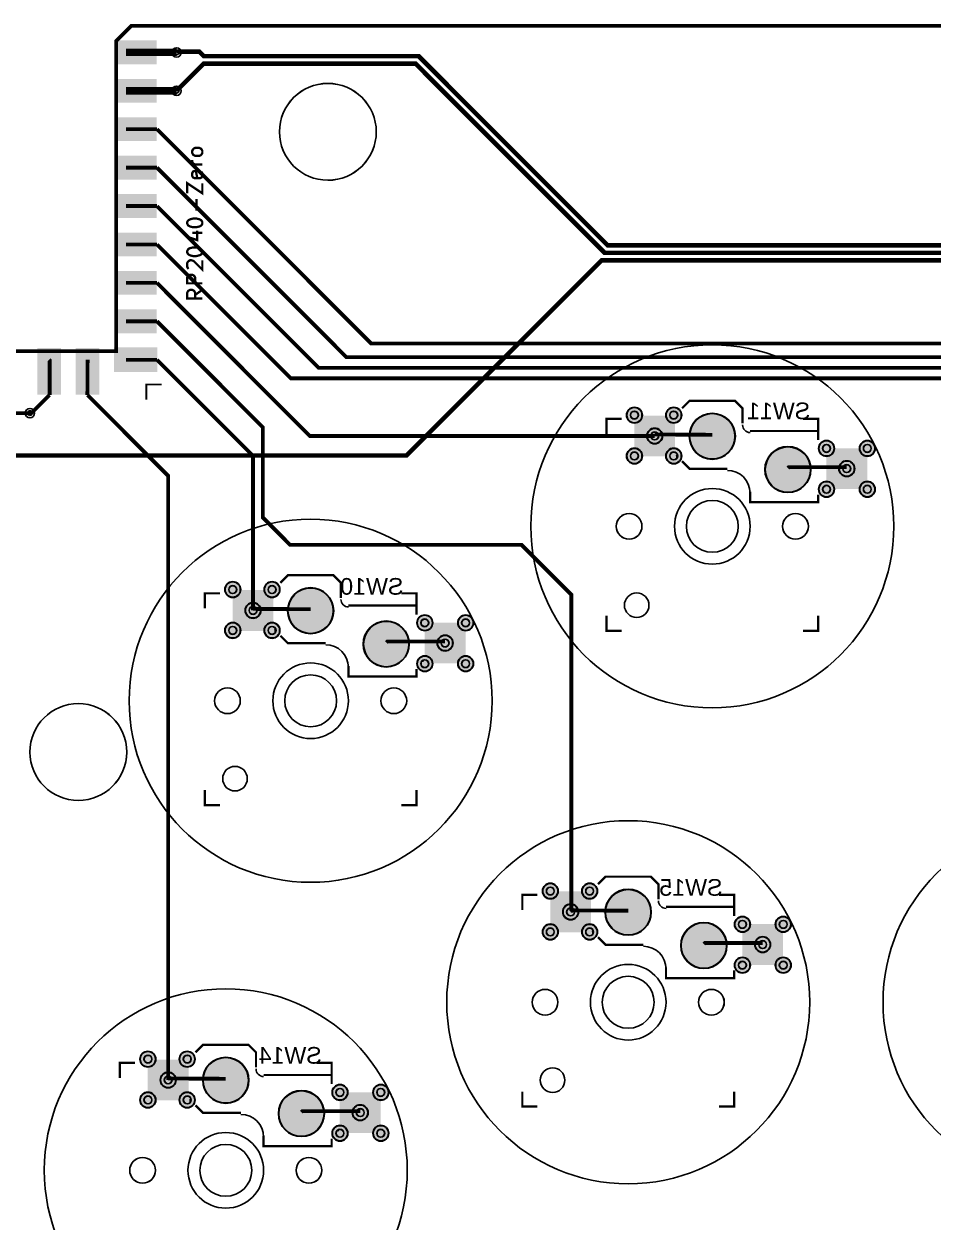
# Model space of a CAD drawing. Header units: millimetres. Extents: x 40 to 250, y -150 to -30.
# Drawn here: x 129.9 to 190, y -109.1 to -29.9 of the extents above; entities that cross this region are included whole.
import ezdxf

# ---------------------------------------------------------------- set-up
doc = ezdxf.new("R2010")
doc.units = ezdxf.units.MM
for name, color, linetype, true_color in [('BoardOutline', 7, 'Continuous', 0xff00ff), ('BottomLayer', 7, 'Continuous', 0x0000ff), ('BottomPasteMaskLayer', 7, 'Continuous', 0x800000), ('BottomSilkLayer', 7, 'Continuous', 0x808000), ('BottomSolderMaskLayer', 7, 'Continuous', 0xaa00ff), ('Hole', 7, 'Continuous', 0x222222), ('Multi-Layer', 7, 'Continuous', 0xc0c0c0), ('TopLayer', 7, 'Continuous', 0xff0000), ('TopPasteMaskLayer', 7, 'Continuous', 0x808080), ('TopSilkLayer', 7, 'Continuous', 0xffff00), ('TopSolderMaskLayer', 7, 'Continuous', 0x800080)]:
    doc.layers.add(name, color=color, linetype=linetype, true_color=true_color)
doc.styles.get("Standard").update_dxf_attribs({"font": 'arial.ttf'})

msp = doc.modelspace()

# ---------------------------------------------------------------- hatches: boundary and pattern name
at = {"layer": 'BottomLayer'}
for points in [[(172.911, -58.408), (170.311, -58.408), (170.311, -55.808), (172.911, -55.808)], [(185.61, -60.567), (183.011, -60.567), (183.011, -57.967), (185.61, -57.967)], [(146.351, -69.938), (143.75, -69.938), (143.75, -67.338), (146.351, -67.338)], [(159.05, -72.097), (156.45, -72.097), (156.45, -69.497), (159.05, -69.497)], [(167.351, -89.868), (164.75, -89.868), (164.75, -87.268), (167.351, -87.268)], [(180.05, -92.027), (177.45, -92.027), (177.45, -89.427), (180.05, -89.427)], [(140.74, -100.978), (138.14, -100.978), (138.14, -98.378), (140.74, -98.378)], [(153.44, -103.137), (150.84, -103.137), (150.84, -100.537), (153.44, -100.537)]]:
    msp.add_hatch(color=256, dxfattribs=at).paths.add_polyline_path(points)
at = {"layer": 'BottomPasteMaskLayer'}
for points in [[(172.911, -58.408), (170.311, -58.408), (170.311, -55.808), (172.911, -55.808)], [(185.61, -60.567), (183.011, -60.567), (183.011, -57.967), (185.61, -57.967)], [(146.351, -69.938), (143.75, -69.938), (143.75, -67.338), (146.351, -67.338)], [(159.05, -72.097), (156.45, -72.097), (156.45, -69.497), (159.05, -69.497)], [(167.351, -89.868), (164.75, -89.868), (164.75, -87.268), (167.351, -87.268)], [(180.05, -92.027), (177.45, -92.027), (177.45, -89.427), (180.05, -89.427)], [(140.74, -100.978), (138.14, -100.978), (138.14, -98.378), (140.74, -98.378)], [(153.44, -103.137), (150.84, -103.137), (150.84, -100.537), (153.44, -100.537)]]:
    msp.add_hatch(color=256, dxfattribs=at).paths.add_polyline_path(points)
at = {"layer": 'BottomSolderMaskLayer'}
for points in [[(169.745, -55.73, 1), (170.796, -55.73, 1)], [(172.345, -55.73, 1), (173.396, -55.73, 1)], [(172.961, -58.459), (170.26, -58.459), (170.26, -55.757), (172.961, -55.757)], [(173.895, -57.13, 1), (176.946, -57.13, 1)], [(171.085, -57.108, 1), (172.136, -57.108, 1)], [(178.895, -59.33, 1), (181.946, -59.33, 1)], [(182.445, -57.93, 1), (183.496, -57.93, 1)], [(185.145, -57.93, 1), (186.196, -57.93, 1)], [(169.745, -58.43, 1), (170.796, -58.43, 1)], [(172.345, -58.43, 1), (173.396, -58.43, 1)], [(185.661, -60.618), (182.96, -60.618), (182.96, -57.916), (185.661, -57.916)], [(183.785, -59.267, 1), (184.836, -59.267, 1)], [(182.445, -60.63, 1), (183.496, -60.63, 1)], [(185.145, -60.63, 1), (186.196, -60.63, 1)], [(143.185, -67.26, 1), (144.236, -67.26, 1)], [(146.401, -69.989), (143.7, -69.989), (143.7, -67.287), (146.401, -67.287)], [(145.785, -67.26, 1), (146.836, -67.26, 1)], [(147.335, -68.66, 1), (150.385, -68.66, 1)], [(144.525, -68.638, 1), (145.576, -68.638, 1)], [(143.185, -69.96, 1), (144.236, -69.96, 1)], [(145.785, -69.96, 1), (146.836, -69.96, 1)], [(152.335, -70.86, 1), (155.385, -70.86, 1)], [(155.885, -69.46, 1), (156.936, -69.46, 1)], [(159.101, -72.148), (156.4, -72.148), (156.4, -69.446), (159.101, -69.446)], [(158.585, -69.46, 1), (159.636, -69.46, 1)], [(157.225, -70.797, 1), (158.276, -70.797, 1)], [(155.885, -72.16, 1), (156.936, -72.16, 1)], [(158.585, -72.16, 1), (159.636, -72.16, 1)], [(164.185, -87.19, 1), (165.236, -87.19, 1)], [(166.785, -87.19, 1), (167.836, -87.19, 1)], [(168.335, -88.59, 1), (171.385, -88.59, 1)], [(167.401, -89.919), (164.7, -89.919), (164.7, -87.217), (167.401, -87.217)], [(165.525, -88.568, 1), (166.576, -88.568, 1)], [(164.185, -89.89, 1), (165.236, -89.89, 1)], [(166.785, -89.89, 1), (167.836, -89.89, 1)], [(173.335, -90.79, 1), (176.385, -90.79, 1)], [(176.885, -89.39, 1), (177.936, -89.39, 1)], [(180.101, -92.078), (177.4, -92.078), (177.4, -89.376), (180.101, -89.376)], [(179.585, -89.39, 1), (180.636, -89.39, 1)], [(178.225, -90.727, 1), (179.276, -90.727, 1)], [(176.885, -92.09, 1), (177.936, -92.09, 1)], [(179.585, -92.09, 1), (180.636, -92.09, 1)], [(137.575, -98.3, 1), (138.626, -98.3, 1)], [(140.175, -98.3, 1), (141.226, -98.3, 1)], [(141.725, -99.7, 1), (144.775, -99.7, 1)], [(140.791, -101.029), (138.09, -101.029), (138.09, -98.327), (140.791, -98.327)], [(138.915, -99.678, 1), (139.966, -99.678, 1)], [(137.575, -101, 1), (138.626, -101, 1)], [(140.175, -101, 1), (141.226, -101, 1)], [(146.725, -101.9, 1), (149.775, -101.9, 1)], [(150.275, -100.5, 1), (151.326, -100.5, 1)], [(153.491, -103.188), (150.79, -103.188), (150.79, -100.486), (153.491, -100.486)], [(152.975, -100.5, 1), (154.026, -100.5, 1)], [(151.615, -101.837, 1), (152.666, -101.837, 1)], [(150.275, -103.2, 1), (151.326, -103.2, 1)], [(152.975, -103.2, 1), (154.026, -103.2, 1)]]:
    msp.add_hatch(color=256, dxfattribs=at).paths.add_polyline_path(points)
at = {"layer": 'TopLayer'}
for points in [[(135.891, -30.988), (138.653, -30.988), (138.653, -32.512), (135.891, -32.512)], [(135.891, -33.528), (138.653, -33.528), (138.653, -35.052), (135.891, -35.052)], [(135.891, -36.068), (138.653, -36.068), (138.653, -37.592), (135.891, -37.592)], [(135.891, -38.608), (138.653, -38.608), (138.653, -40.132), (135.891, -40.132)], [(135.891, -41.148), (138.653, -41.148), (138.653, -42.672), (135.891, -42.672)], [(135.891, -43.688), (138.653, -43.688), (138.653, -45.212), (135.891, -45.212)], [(135.891, -46.228), (138.653, -46.228), (138.653, -47.752), (135.891, -47.752)], [(135.891, -48.768), (138.653, -48.768), (138.653, -50.292), (135.891, -50.292)], [(130.811, -51.308), (132.335, -51.308), (132.335, -54.332), (130.811, -54.332)], [(133.351, -51.308), (134.875, -51.308), (134.875, -54.332), (133.351, -54.332)], [(135.891, -51.308), (138.653, -51.308), (138.653, -52.832), (135.891, -52.832)], [(172.911, -58.408), (170.311, -58.408), (170.311, -55.808), (172.911, -55.808)], [(185.611, -60.567), (183.011, -60.567), (183.011, -57.967), (185.611, -57.967)], [(146.351, -69.938), (143.751, -69.938), (143.751, -67.338), (146.351, -67.338)], [(159.05, -72.097), (156.451, -72.097), (156.451, -69.497), (159.05, -69.497)], [(167.351, -89.868), (164.751, -89.868), (164.751, -87.268), (167.351, -87.268)], [(180.05, -92.027), (177.451, -92.027), (177.451, -89.427), (180.05, -89.427)], [(140.74, -100.978), (138.14, -100.978), (138.14, -98.378), (140.74, -98.378)], [(153.44, -103.137), (150.84, -103.137), (150.84, -100.537), (153.44, -100.537)]]:
    msp.add_hatch(color=256, dxfattribs=at).paths.add_polyline_path(points)
at = {"layer": 'TopPasteMaskLayer'}
for points in [[(135.891, -30.988), (138.653, -30.988), (138.653, -32.512), (135.891, -32.512)], [(135.891, -33.528), (138.653, -33.528), (138.653, -35.052), (135.891, -35.052)], [(135.891, -36.068), (138.653, -36.068), (138.653, -37.592), (135.891, -37.592)], [(135.891, -38.608), (138.653, -38.608), (138.653, -40.132), (135.891, -40.132)], [(135.891, -41.148), (138.653, -41.148), (138.653, -42.672), (135.891, -42.672)], [(135.891, -43.688), (138.653, -43.688), (138.653, -45.212), (135.891, -45.212)], [(135.891, -46.228), (138.653, -46.228), (138.653, -47.752), (135.891, -47.752)], [(135.891, -48.768), (138.653, -48.768), (138.653, -50.292), (135.891, -50.292)], [(130.811, -51.308), (132.335, -51.308), (132.335, -54.332), (130.811, -54.332)], [(133.351, -51.308), (134.875, -51.308), (134.875, -54.332), (133.351, -54.332)], [(135.891, -51.308), (138.653, -51.308), (138.653, -52.832), (135.891, -52.832)], [(172.911, -58.408), (170.311, -58.408), (170.311, -55.808), (172.911, -55.808)], [(185.611, -60.567), (183.011, -60.567), (183.011, -57.967), (185.611, -57.967)], [(146.351, -69.938), (143.751, -69.938), (143.751, -67.338), (146.351, -67.338)], [(159.05, -72.097), (156.451, -72.097), (156.451, -69.497), (159.05, -69.497)], [(167.351, -89.868), (164.751, -89.868), (164.751, -87.268), (167.351, -87.268)], [(180.05, -92.027), (177.451, -92.027), (177.451, -89.427), (180.05, -89.427)], [(140.74, -100.978), (138.14, -100.978), (138.14, -98.378), (140.74, -98.378)], [(153.44, -103.137), (150.84, -103.137), (150.84, -100.537), (153.44, -100.537)]]:
    msp.add_hatch(color=256, dxfattribs=at).paths.add_polyline_path(points)
at = {"layer": 'TopSolderMaskLayer'}
for points in [[(135.877, -30.963), (138.689, -30.963), (138.689, -32.537), (135.877, -32.537)], [(135.877, -33.503), (138.689, -33.503), (138.689, -35.077), (135.877, -35.077)], [(135.877, -36.043), (138.689, -36.043), (138.689, -37.617), (135.877, -37.617)], [(135.877, -38.583), (138.689, -38.583), (138.689, -40.157), (135.877, -40.157)], [(135.877, -41.123), (138.689, -41.123), (138.689, -42.697), (135.877, -42.697)], [(135.877, -43.662), (138.689, -43.662), (138.689, -45.237), (135.877, -45.237)], [(135.877, -46.202), (138.689, -46.202), (138.689, -47.777), (135.877, -47.777)], [(135.877, -48.742), (138.689, -48.742), (138.689, -50.317), (135.877, -50.317)], [(130.785, -51.295), (132.36, -51.295), (132.36, -54.37), (130.785, -54.37)], [(133.325, -51.295), (134.9, -51.295), (134.9, -54.37), (133.325, -54.37)], [(135.862, -51.257), (138.726, -51.257), (138.726, -52.883), (135.862, -52.883)], [(169.745, -55.73, 1), (170.796, -55.73, 1)], [(172.345, -55.73, 1), (173.396, -55.73, 1)], [(172.961, -58.459), (170.26, -58.459), (170.26, -55.757), (172.961, -55.757)], [(173.895, -57.13, 1), (176.946, -57.13, 1)], [(171.085, -57.108, 1), (172.136, -57.108, 1)], [(178.895, -59.33, 1), (181.946, -59.33, 1)], [(182.445, -57.93, 1), (183.496, -57.93, 1)], [(185.145, -57.93, 1), (186.196, -57.93, 1)], [(169.745, -58.43, 1), (170.796, -58.43, 1)], [(172.345, -58.43, 1), (173.396, -58.43, 1)], [(185.661, -60.618), (182.96, -60.618), (182.96, -57.916), (185.661, -57.916)], [(183.785, -59.267, 1), (184.836, -59.267, 1)], [(182.445, -60.63, 1), (183.496, -60.63, 1)], [(185.145, -60.63, 1), (186.196, -60.63, 1)], [(143.185, -67.26, 1), (144.236, -67.26, 1)], [(146.401, -69.989), (143.7, -69.989), (143.7, -67.287), (146.401, -67.287)], [(145.785, -67.26, 1), (146.836, -67.26, 1)], [(147.335, -68.66, 1), (150.385, -68.66, 1)], [(144.525, -68.638, 1), (145.576, -68.638, 1)], [(143.185, -69.96, 1), (144.236, -69.96, 1)], [(145.785, -69.96, 1), (146.836, -69.96, 1)], [(152.335, -70.86, 1), (155.385, -70.86, 1)], [(155.885, -69.46, 1), (156.936, -69.46, 1)], [(159.101, -72.148), (156.4, -72.148), (156.4, -69.446), (159.101, -69.446)], [(158.585, -69.46, 1), (159.636, -69.46, 1)], [(157.225, -70.797, 1), (158.276, -70.797, 1)], [(155.885, -72.16, 1), (156.936, -72.16, 1)], [(158.585, -72.16, 1), (159.636, -72.16, 1)], [(164.185, -87.19, 1), (165.236, -87.19, 1)], [(166.785, -87.19, 1), (167.836, -87.19, 1)], [(168.335, -88.59, 1), (171.385, -88.59, 1)], [(167.401, -89.919), (164.7, -89.919), (164.7, -87.217), (167.401, -87.217)], [(165.525, -88.568, 1), (166.576, -88.568, 1)], [(164.185, -89.89, 1), (165.236, -89.89, 1)], [(166.785, -89.89, 1), (167.836, -89.89, 1)], [(173.335, -90.79, 1), (176.385, -90.79, 1)], [(176.885, -89.39, 1), (177.936, -89.39, 1)], [(180.101, -92.078), (177.4, -92.078), (177.4, -89.376), (180.101, -89.376)], [(179.585, -89.39, 1), (180.636, -89.39, 1)], [(178.225, -90.727, 1), (179.276, -90.727, 1)], [(176.885, -92.09, 1), (177.936, -92.09, 1)], [(179.585, -92.09, 1), (180.636, -92.09, 1)], [(137.575, -98.3, 1), (138.626, -98.3, 1)], [(140.175, -98.3, 1), (141.226, -98.3, 1)], [(141.725, -99.7, 1), (144.775, -99.7, 1)], [(140.791, -101.029), (138.09, -101.029), (138.09, -98.327), (140.791, -98.327)], [(138.915, -99.678, 1), (139.966, -99.678, 1)], [(137.575, -101, 1), (138.626, -101, 1)], [(140.175, -101, 1), (141.226, -101, 1)], [(146.725, -101.9, 1), (149.775, -101.9, 1)], [(150.275, -100.5, 1), (151.326, -100.5, 1)], [(153.491, -103.188), (150.79, -103.188), (150.79, -100.486), (153.491, -100.486)], [(152.975, -100.5, 1), (154.026, -100.5, 1)], [(151.615, -101.837, 1), (152.666, -101.837, 1)], [(150.275, -103.2, 1), (151.326, -103.2, 1)], [(152.975, -103.2, 1), (154.026, -103.2, 1)]]:
    msp.add_hatch(color=256, dxfattribs=at).paths.add_polyline_path(points)

# ---------------------------------------------------------------- linework, layer by layer
at = {"layer": 'BoardOutline', "const_width": 0.254}
msp.add_lwpolyline([(45, -30), (121, -30), (122, -31), (122, -51.5), (136, -51.5), (136, -31), (137, -30), (208.1, -30)], dxfattribs=at)
at = {"layer": 'BottomLayer'}
for points, const_width in [([(222.5, -41.15), (222.5, -42.6), (219.6, -45.5), (168.1, -45.5), (155.2, -58.4), (116.9, -58.4), (115.6, -57.1), (115.6, -33), (116.85, -31.75), (118, -31.75)], 0.3), ([(218, -41.15), (218, -43.5), (217, -44.5), (168.5, -44.5), (156, -32), (141.8, -32), (141.5, -31.7), (140.05, -31.7), (140, -31.75)], 0.3), ([(140, -34.29), (141.79, -32.5), (155.8, -32.5), (168.3, -45), (218, -45), (220, -43), (220, -41.15)], 0.3), ([(120, -55.6), (130.3, -55.6)], 0.254)]:
    msp.add_lwpolyline(points, dxfattribs=dict(at, const_width=const_width))
at = {"layer": 'BottomSilkLayer'}
for points, const_width in [([(173.42, -55.28), (173.92, -54.78), (176.92, -54.78), (177.42, -55.28), (177.42, -56.28)], 0.15), ([(182.42, -57.38), (182.42, -56.78), (177.92, -56.78)], 0.15), ([(173.046, -58.583), (173.046, -58.382), (173, -58.382)], 0.05), ([(173.42, -58.78), (173.92, -59.28), (176.42, -59.28)], 0.15), ([(177.92, -60.78), (177.92, -61.48), (182.42, -61.48), (182.42, -60.98)], 0.15), ([(182.797, -60.508), (182.797, -60.482), (182.893, -60.482), (182.896, -60.482)], 0.05), ([(146.86, -66.81), (147.36, -66.31), (150.36, -66.31), (150.86, -66.81), (150.86, -67.81)], 0.15), ([(155.86, -68.91), (155.86, -68.31), (151.36, -68.31)], 0.15), ([(146.486, -70.113), (146.486, -69.912), (146.44, -69.912)], 0.05), ([(146.86, -70.31), (147.36, -70.81), (149.86, -70.81)], 0.15), ([(156.237, -72.038), (156.237, -72.013), (156.333, -72.013), (156.336, -72.013)], 0.05), ([(151.36, -72.31), (151.36, -73.01), (155.86, -73.01), (155.86, -72.51)], 0.15), ([(167.86, -86.74), (168.36, -86.24), (171.36, -86.24), (171.86, -86.74), (171.86, -87.74)], 0.15), ([(176.86, -88.84), (176.86, -88.24), (172.36, -88.24)], 0.15), ([(167.486, -90.043), (167.486, -89.842), (167.44, -89.842)], 0.05), ([(167.86, -90.24), (168.36, -90.74), (170.86, -90.74)], 0.15), ([(172.36, -92.24), (172.36, -92.94), (176.86, -92.94), (176.86, -92.44)], 0.15), ([(177.237, -91.968), (177.237, -91.942), (177.333, -91.942), (177.336, -91.942)], 0.05), ([(141.25, -97.85), (141.75, -97.35), (144.75, -97.35), (145.25, -97.85), (145.25, -98.85)], 0.15), ([(150.25, -99.95), (150.25, -99.35), (145.75, -99.35)], 0.15), ([(140.876, -101.153), (140.876, -100.952), (140.83, -100.952)], 0.05), ([(141.25, -101.35), (141.75, -101.85), (144.25, -101.85)], 0.15), ([(145.75, -103.35), (145.75, -104.05), (150.25, -104.05), (150.25, -103.55)], 0.15), ([(150.627, -103.078), (150.627, -103.053), (150.723, -103.053), (150.726, -103.053)], 0.05)]:
    msp.add_lwpolyline(points, dxfattribs=dict(at, const_width=const_width))
for centre, radius, start, end in [((150, -37.004), 3.2, 0.07049, 359.92951), ((175.42, -57.132), 1.5, 0.06792, 359.93208), ((177.92, -56.38), 0.5, 180, 270), ((180.42, -59.332), 1.5, 0.07277, 359.92723), ((176.42, -60.88), 1.5, 0, 90), ((175.42, -63.082), 1.715, 0.06791, 359.93209), ((169.92, -63.082), 0.851, 0.14538, 359.85462), ((180.92, -63.082), 0.851, 0.14538, 359.85462), ((148.86, -68.662), 1.5, 0.06792, 359.93208), ((151.36, -67.91), 0.5, 180, 270), ((153.86, -70.862), 1.5, 0.07277, 359.92723), ((149.86, -72.41), 1.5, 0, 90), ((148.86, -74.612), 1.715, 0.06791, 359.93209), ((143.36, -74.612), 0.851, 0.14538, 359.85462), ((154.36, -74.612), 0.851, 0.14538, 359.85462), ((133.5, -78), 3.2, 0.07049, 359.92951), ((169.86, -88.592), 1.5, 0.06792, 359.93208), ((172.36, -87.84), 0.5, 180, 270), ((174.86, -90.792), 1.5, 0.07277, 359.92723), ((170.86, -92.34), 1.5, 0, 90), ((169.86, -94.542), 1.715, 0.06791, 359.93209), ((164.36, -94.542), 0.851, 0.14538, 359.85462), ((175.36, -94.542), 0.851, 0.14538, 359.85462), ((143.25, -99.702), 1.5, 0.06792, 359.93208), ((145.75, -98.95), 0.5, 180, 270), ((148.25, -101.902), 1.5, 0.07277, 359.92723), ((144.25, -103.45), 1.5, 360, 90), ((143.25, -105.652), 1.715, 0.06791, 359.93209), ((137.75, -105.652), 0.851, 0.14538, 359.85462), ((148.75, -105.652), 0.851, 0.14538, 359.85462)]:
    msp.add_arc(centre, radius, start, end, dxfattribs=at)
at = {"layer": 'BottomSolderMaskLayer'}
for centre, radius in [((170.271, -55.73), 0.525), ((172.87, -55.73), 0.525), ((170.27, -55.73), 0.263), ((172.87, -55.73), 0.263), ((175.42, -57.13), 1.525), ((175.42, -57.13), 1.525), ((171.611, -57.108), 0.525), ((171.61, -57.108), 0.263), ((180.42, -59.33), 1.525), ((180.42, -59.33), 1.525), ((182.971, -57.93), 0.525), ((182.97, -57.93), 0.263), ((185.67, -57.93), 0.525), ((185.67, -57.93), 0.263), ((170.271, -58.43), 0.525), ((170.27, -58.43), 0.263), ((172.87, -58.43), 0.525), ((172.87, -58.43), 0.263), ((184.31, -59.267), 0.525), ((184.31, -59.267), 0.263), ((182.971, -60.63), 0.525), ((185.67, -60.63), 0.525), ((182.97, -60.63), 0.263), ((185.67, -60.63), 0.263), ((143.71, -67.26), 0.525), ((143.71, -67.26), 0.263), ((146.31, -67.26), 0.525), ((146.31, -67.26), 0.263), ((148.86, -68.66), 1.525), ((148.86, -68.66), 1.525), ((145.051, -68.638), 0.525), ((145.05, -68.638), 0.263), ((143.71, -69.96), 0.525), ((146.31, -69.96), 0.525), ((153.86, -70.86), 1.525), ((153.86, -70.86), 1.525), ((156.41, -69.46), 0.525), ((156.41, -69.46), 0.263), ((159.11, -69.46), 0.525), ((159.11, -69.46), 0.263), ((143.71, -69.96), 0.263), ((146.31, -69.96), 0.263), ((157.75, -70.797), 0.525), ((157.75, -70.797), 0.263), ((156.41, -72.16), 0.525), ((156.41, -72.16), 0.263), ((159.11, -72.16), 0.525), ((159.11, -72.16), 0.263), ((164.71, -87.19), 0.525), ((164.71, -87.19), 0.263), ((167.31, -87.19), 0.525), ((167.31, -87.19), 0.263), ((169.86, -88.59), 1.525), ((169.86, -88.59), 1.525), ((166.051, -88.568), 0.525), ((166.05, -88.568), 0.263), ((164.71, -89.89), 0.525), ((167.31, -89.89), 0.525), ((174.86, -90.79), 1.525), ((174.86, -90.79), 1.525), ((177.41, -89.39), 0.525), ((177.41, -89.39), 0.263), ((180.11, -89.39), 0.525), ((180.11, -89.39), 0.263), ((164.71, -89.89), 0.263), ((167.31, -89.89), 0.263), ((178.75, -90.727), 0.525), ((178.75, -90.727), 0.263), ((177.41, -92.09), 0.525), ((177.41, -92.09), 0.263), ((180.11, -92.09), 0.525), ((180.11, -92.09), 0.263), ((138.1, -98.3), 0.525), ((138.1, -98.3), 0.263), ((140.7, -98.3), 0.525), ((140.7, -98.3), 0.263), ((143.25, -99.7), 1.525), ((143.25, -99.7), 1.525), ((139.44, -99.678), 0.525), ((139.44, -99.678), 0.263), ((138.1, -101), 0.525), ((140.7, -101), 0.525), ((148.25, -101.9), 1.525), ((148.25, -101.9), 1.525), ((150.8, -100.5), 0.525), ((150.8, -100.5), 0.263), ((153.5, -100.5), 0.525), ((153.5, -100.5), 0.263), ((138.1, -101), 0.263), ((140.7, -101), 0.263), ((152.14, -101.837), 0.525), ((152.14, -101.837), 0.263), ((150.8, -103.2), 0.525), ((150.8, -103.2), 0.263), ((153.5, -103.2), 0.525), ((153.5, -103.2), 0.263)]:
    msp.add_circle(centre, radius, dxfattribs=at)
for centre, radius, start, end in [((150, -37.004), 3.2, 0.07049, 359.92951), ((175.42, -57.132), 1.5, 0.06792, 359.93208), ((180.42, -59.332), 1.5, 0.07277, 359.92723), ((175.42, -63.082), 1.715, 0.06791, 359.93209), ((169.92, -63.082), 0.851, 0.14538, 359.85462), ((180.92, -63.082), 0.851, 0.14538, 359.85462), ((148.86, -68.662), 1.5, 0.06792, 359.93208), ((153.86, -70.862), 1.5, 0.07277, 359.92723), ((148.86, -74.612), 1.715, 0.06791, 359.93209), ((143.36, -74.612), 0.851, 0.14538, 359.85462), ((154.36, -74.612), 0.851, 0.14538, 359.85462), ((133.5, -78), 3.2, 0.07049, 359.92951), ((169.86, -88.592), 1.5, 0.06792, 359.93208), ((174.86, -90.792), 1.5, 0.07277, 359.92723), ((169.86, -94.542), 1.715, 0.06791, 359.93209), ((164.36, -94.542), 0.851, 0.14538, 359.85462), ((175.36, -94.542), 0.851, 0.14538, 359.85462), ((143.25, -99.702), 1.5, 0.06792, 359.93208), ((148.25, -101.902), 1.5, 0.07277, 359.92723), ((143.25, -105.652), 1.715, 0.06791, 359.93209), ((137.75, -105.652), 0.851, 0.14538, 359.85462), ((148.75, -105.652), 0.851, 0.14538, 359.85462)]:
    msp.add_arc(centre, radius, start, end, dxfattribs=at)
at = {"layer": 'Hole'}
for centre, radius in [((140, -31.75), 0.155), ((150, -37), 3.2), ((140, -34.29), 0.155), ((130.3, -55.6), 0.155), ((175.42, -63.08), 2.5), ((169.92, -63.08), 0.851), ((180.92, -63.08), 0.851), ((170.42, -68.295), 0.812), ((148.86, -74.61), 2.5), ((143.36, -74.61), 0.851), ((154.36, -74.61), 0.851), ((133.5, -78), 3.2), ((143.86, -79.76), 0.812), ((169.86, -94.54), 2.5), ((164.36, -94.54), 0.851), ((175.36, -94.54), 0.851), ((164.86, -99.69), 0.812), ((143.25, -105.65), 2.5), ((137.75, -105.65), 0.851), ((148.75, -105.65), 0.851)]:
    msp.add_circle(centre, radius, dxfattribs=at)
at = {"layer": 'Multi-Layer'}
for centre, radius in [((140, -31.75), 0.31), ((140, -34.29), 0.31), ((150, -37), 3.2), ((130.3, -55.6), 0.31), ((170.271, -55.73), 0.5), ((172.87, -55.73), 0.5), ((170.27, -55.73), 0.25), ((172.87, -55.73), 0.25), ((175.42, -57.13), 1.5), ((175.42, -57.13), 1.5), ((171.611, -57.108), 0.5), ((171.61, -57.108), 0.25), ((182.971, -57.93), 0.5), ((182.97, -57.93), 0.25), ((185.67, -57.93), 0.5), ((185.67, -57.93), 0.25), ((170.271, -58.43), 0.5), ((170.27, -58.43), 0.25), ((172.87, -58.43), 0.5), ((172.87, -58.43), 0.25), ((180.42, -59.33), 1.5), ((180.42, -59.33), 1.5), ((184.31, -59.267), 0.5), ((184.31, -59.267), 0.25), ((182.971, -60.63), 0.5), ((185.67, -60.63), 0.5), ((175.42, -63.08), 2.5), ((182.97, -60.63), 0.25), ((185.67, -60.63), 0.25), ((169.92, -63.08), 0.851), ((180.92, -63.08), 0.851), ((143.71, -67.26), 0.5), ((143.71, -67.26), 0.25), ((146.31, -67.26), 0.5), ((146.31, -67.26), 0.25), ((148.86, -68.66), 1.5), ((148.86, -68.66), 1.5), ((170.42, -68.295), 0.812), ((145.051, -68.638), 0.5), ((145.05, -68.638), 0.25), ((143.71, -69.96), 0.5), ((146.31, -69.96), 0.5), ((153.86, -70.86), 1.5), ((153.86, -70.86), 1.5), ((156.41, -69.46), 0.5), ((156.41, -69.46), 0.25), ((159.11, -69.46), 0.5), ((159.11, -69.46), 0.25), ((143.71, -69.96), 0.25), ((146.31, -69.96), 0.25), ((157.75, -70.797), 0.5), ((157.75, -70.797), 0.25), ((156.41, -72.16), 0.5), ((156.41, -72.16), 0.25), ((159.11, -72.16), 0.5), ((159.11, -72.16), 0.25), ((148.86, -74.61), 2.5), ((143.36, -74.61), 0.851), ((154.36, -74.61), 0.851), ((133.5, -78), 3.2), ((143.86, -79.76), 0.812), ((164.71, -87.19), 0.5), ((164.71, -87.19), 0.25), ((167.31, -87.19), 0.5), ((167.31, -87.19), 0.25), ((169.86, -88.59), 1.5), ((169.86, -88.59), 1.5), ((166.051, -88.568), 0.5), ((166.05, -88.568), 0.25), ((164.71, -89.89), 0.5), ((167.31, -89.89), 0.5), ((174.86, -90.79), 1.5), ((174.86, -90.79), 1.5), ((177.41, -89.39), 0.5), ((177.41, -89.39), 0.25), ((180.11, -89.39), 0.5), ((180.11, -89.39), 0.25), ((164.71, -89.89), 0.25), ((167.31, -89.89), 0.25), ((178.75, -90.727), 0.5), ((178.75, -90.727), 0.25), ((177.41, -92.09), 0.5), ((177.41, -92.09), 0.25), ((180.11, -92.09), 0.5), ((180.11, -92.09), 0.25), ((169.86, -94.54), 2.5), ((164.36, -94.54), 0.851), ((175.36, -94.54), 0.851), ((138.1, -98.3), 0.5), ((138.1, -98.3), 0.25), ((140.7, -98.3), 0.5), ((140.7, -98.3), 0.25), ((143.25, -99.7), 1.5), ((143.25, -99.7), 1.5), ((164.86, -99.69), 0.812), ((139.44, -99.678), 0.5), ((139.44, -99.678), 0.25), ((138.1, -101), 0.5), ((140.7, -101), 0.5), ((148.25, -101.9), 1.5), ((148.25, -101.9), 1.5), ((150.8, -100.5), 0.5), ((150.8, -100.5), 0.25), ((153.5, -100.5), 0.5), ((153.5, -100.5), 0.25), ((138.1, -101), 0.25), ((140.7, -101), 0.25), ((152.14, -101.837), 0.5), ((152.14, -101.837), 0.25), ((150.8, -103.2), 0.5), ((150.8, -103.2), 0.25), ((153.5, -103.2), 0.5), ((153.5, -103.2), 0.25), ((143.25, -105.65), 2.5), ((137.75, -105.65), 0.851), ((148.75, -105.65), 0.851)]:
    msp.add_circle(centre, radius, dxfattribs=at)
at = {"layer": 'TopLayer'}
for points, const_width in [([(136.653, -31.75), (140, -31.75)], 0.5), ([(136.653, -34.29), (140, -34.29)], 0.5), ([(136.653, -36.83), (138.7, -36.83)], 0.254), ([(138.7, -36.83), (152.87, -51), (226.4, -51), (229.55, -54.15), (229.55, -57.228)], 0.254), ([(136.653, -39.37), (138.7, -39.37)], 0.254), ([(138.7, -39.37), (151.23, -51.9), (221, -51.9), (224.11, -55.01), (224.11, -88.568)], 0.254), ([(136.653, -41.91), (138.7, -41.91)], 0.254), ([(138.7, -41.91), (149.39, -52.6), (191.8, -52.6), (196.188, -56.988), (200.58, -56.988)], 0.254), ([(136.653, -44.45), (138.7, -44.45)], 0.254), ([(138.7, -44.45), (147.55, -53.3), (191.6, -53.3), (194.9, -56.6), (194.9, -88.568)], 0.254), ([(136.653, -46.99), (138.7, -46.99)], 0.254), ([(138.7, -46.99), (148.808, -57.108), (171.611, -57.108)], 0.254), ([(136.653, -49.53), (138.7, -49.53)], 0.254), ([(138.7, -49.53), (145.7, -56.53), (145.7, -62.5), (147.5, -64.3), (162.8, -64.3), (166.1, -67.6), (166.1, -87.2)], 0.254), ([(131.573, -52.07), (131.6, -52.097), (131.6, -54.4)], 0.254), ([(134.113, -52.07), (134.1, -54.4)], 0.254), ([(136.653, -52.07), (138.7, -52.07)], 0.254), ([(138.7, -52.07), (145.051, -58.42), (145.051, -68.638)], 0.254), ([(131.6, -54.4), (130.4, -55.6), (130.3, -55.6)], 0.254), ([(134.1, -54.4), (139.44, -59.74), (139.44, -99.678)], 0.254), ([(175.42, -57.03), (171.611, -57.008)], 0.254), ([(180.42, -59.23), (180.483, -59.167), (184.311, -59.167)], 0.254), ([(148.86, -68.56), (145.05, -68.538)], 0.254), ([(153.86, -70.76), (153.923, -70.697), (157.751, -70.697)], 0.254), ([(166.051, -88.568), (166.1, -88.518), (166.1, -87.2)], 0.254), ([(169.86, -88.49), (166.05, -88.468)], 0.254), ([(174.86, -90.69), (174.923, -90.627), (178.751, -90.627)], 0.254), ([(143.25, -99.6), (139.44, -99.578)], 0.254), ([(148.25, -101.8), (148.313, -101.737), (152.14, -101.737)], 0.254)]:
    msp.add_lwpolyline(points, dxfattribs=dict(at, const_width=const_width))
at = {"layer": 'TopSilkLayer', "const_width": 0.15}
for points in [[(141.7, -38.4), (141.652, -38.495), (141.605, -38.543), (141.509, -38.591), (141.224, -38.591), (141.128, -38.543), (141.081, -38.495), (141.033, -38.4), (141.033, -38.257), (141.081, -38.162), (141.128, -38.114), (141.224, -38.067), (141.509, -38.067), (141.605, -38.114), (141.652, -38.162), (141.7, -38.257), (141.7, -38.4)], [(140.7, -43.072), (140.7, -42.976), (140.747, -42.881), (140.795, -42.834), (140.891, -42.786), (141.081, -42.738), (141.319, -42.738), (141.509, -42.786), (141.605, -42.834), (141.652, -42.881), (141.7, -42.976), (141.7, -43.072), (141.652, -43.167), (141.605, -43.214), (141.509, -43.262), (141.319, -43.309), (141.294, -43.309), (141.081, -43.309), (140.891, -43.262), (140.795, -43.214), (140.747, -43.167), (140.7, -43.072)], [(140.7, -44.976), (140.7, -44.881), (140.747, -44.786), (140.795, -44.738), (140.891, -44.691), (140.924, -44.682), (141.081, -44.643), (141.319, -44.643), (141.509, -44.691), (141.605, -44.738), (141.652, -44.786), (141.7, -44.881), (141.7, -44.976), (141.652, -45.072), (141.605, -45.119), (141.509, -45.167), (141.319, -45.214), (141.081, -45.214), (140.891, -45.167), (140.795, -45.119), (140.747, -45.072), (140.7, -44.976)]]:
    msp.add_lwpolyline(points, close=True, dxfattribs=at)
at = {"layer": 'TopSilkLayer'}
for points, const_width in [([(141.224, -39.162), (141.128, -39.114), (141.081, -39.067), (141.033, -38.972), (141.033, -38.876)], 0.15), ([(141.7, -39.162), (141.033, -39.162)], 0.15), ([(141.652, -39.638), (141.7, -39.734), (141.7, -39.924), (141.652, -40.019), (141.557, -40.067), (141.176, -40.067), (141.081, -40.019), (141.033, -39.924), (141.033, -39.734), (141.081, -39.638), (141.176, -39.591), (141.271, -39.591), (141.366, -40.067)], 0.15), ([(140.7, -41.067), (140.7, -40.4), (141.7, -41.067), (141.7, -40.4)], 0.15), ([(141.319, -42.209), (141.319, -41.448)], 0.15), ([(140.652, -43.924), (141.366, -44.162), (141.366, -43.543)], 0.15), ([(141.033, -43.686), (141.7, -43.686)], 0.15), ([(140.795, -46.067), (140.747, -46.019), (140.7, -45.924), (140.7, -45.686), (140.747, -45.591), (140.795, -45.543), (140.891, -45.495), (140.986, -45.495), (141.128, -45.543), (141.7, -46.114), (141.7, -45.495)], 0.15), ([(141.7, -47.019), (140.7, -47.019), (140.7, -46.638), (140.747, -46.543), (140.795, -46.495), (140.891, -46.448), (141.033, -46.448), (141.128, -46.495), (141.176, -46.543), (141.224, -46.638), (141.224, -47.019)], 0.15), ([(141.7, -48.019), (140.7, -48.019), (140.7, -47.638), (140.747, -47.543), (140.795, -47.495), (140.891, -47.448), (141.033, -47.448), (141.128, -47.495), (141.176, -47.543), (141.224, -47.638), (141.224, -48.019)], 0.15), ([(141.7, -47.448), (141.224, -47.781)], 0.15), ([(138, -54.7), (138, -53.7), (139, -53.7)], 0.12), ([(168.42, -56.98), (168.42, -55.98), (169.42, -55.98)], 0.15), ([(181.42, -55.98), (182.42, -55.98), (182.42, -56.98)], 0.15), ([(141.86, -68.51), (141.86, -67.51), (142.86, -67.51)], 0.15), ([(154.86, -67.51), (155.86, -67.51), (155.86, -68.51)], 0.15), ([(169.42, -69.98), (168.42, -69.98), (168.42, -68.98)], 0.15), ([(181.42, -69.98), (182.42, -69.98), (182.42, -68.98)], 0.15), ([(142.86, -81.51), (141.86, -81.51), (141.86, -80.51)], 0.15), ([(154.86, -81.51), (155.86, -81.51), (155.86, -80.51)], 0.15), ([(162.86, -88.44), (162.86, -87.44), (163.86, -87.44)], 0.15), ([(175.86, -87.44), (176.86, -87.44), (176.86, -88.44)], 0.15), ([(136.25, -99.55), (136.25, -98.55), (137.25, -98.55)], 0.15), ([(149.25, -98.55), (150.25, -98.55), (150.25, -99.55)], 0.15), ([(163.86, -101.44), (162.86, -101.44), (162.86, -100.44)], 0.15), ([(175.86, -101.44), (176.86, -101.44), (176.86, -100.44)], 0.15)]:
    msp.add_lwpolyline(points, dxfattribs=dict(at, const_width=const_width))
for centre in [(175.42, -63.08), (148.86, -74.61), (169.86, -94.54), (198.71, -94.54), (143.25, -105.65)]:
    msp.add_circle(centre, 12, dxfattribs=at)
at = {"layer": 'TopSolderMaskLayer'}
for centre, radius in [((170.271, -55.73), 0.525), ((172.87, -55.73), 0.525), ((170.27, -55.73), 0.263), ((172.87, -55.73), 0.263), ((175.42, -57.13), 1.525), ((175.42, -57.13), 1.525), ((171.611, -57.108), 0.525), ((171.61, -57.108), 0.263), ((180.42, -59.33), 1.525), ((180.42, -59.33), 1.525), ((182.971, -57.93), 0.525), ((182.97, -57.93), 0.263), ((185.67, -57.93), 0.525), ((185.67, -57.93), 0.263), ((170.271, -58.43), 0.525), ((170.27, -58.43), 0.263), ((172.87, -58.43), 0.525), ((172.87, -58.43), 0.263), ((184.31, -59.267), 0.525), ((184.31, -59.267), 0.263), ((182.971, -60.63), 0.525), ((185.67, -60.63), 0.525), ((182.97, -60.63), 0.263), ((185.67, -60.63), 0.263), ((143.71, -67.26), 0.525), ((143.71, -67.26), 0.263), ((146.31, -67.26), 0.525), ((146.31, -67.26), 0.263), ((148.86, -68.66), 1.525), ((148.86, -68.66), 1.525), ((145.051, -68.638), 0.525), ((145.05, -68.638), 0.263), ((143.71, -69.96), 0.525), ((146.31, -69.96), 0.525), ((153.86, -70.86), 1.525), ((153.86, -70.86), 1.525), ((156.41, -69.46), 0.525), ((156.41, -69.46), 0.263), ((159.11, -69.46), 0.525), ((159.11, -69.46), 0.263), ((143.71, -69.96), 0.263), ((146.31, -69.96), 0.263), ((157.75, -70.797), 0.525), ((157.75, -70.797), 0.263), ((156.41, -72.16), 0.525), ((156.41, -72.16), 0.263), ((159.11, -72.16), 0.525), ((159.11, -72.16), 0.263), ((164.71, -87.19), 0.525), ((164.71, -87.19), 0.263), ((167.31, -87.19), 0.525), ((167.31, -87.19), 0.263), ((169.86, -88.59), 1.525), ((169.86, -88.59), 1.525), ((166.051, -88.568), 0.525), ((166.05, -88.568), 0.263), ((164.71, -89.89), 0.525), ((167.31, -89.89), 0.525), ((174.86, -90.79), 1.525), ((174.86, -90.79), 1.525), ((177.41, -89.39), 0.525), ((177.41, -89.39), 0.263), ((180.11, -89.39), 0.525), ((180.11, -89.39), 0.263), ((164.71, -89.89), 0.263), ((167.31, -89.89), 0.263), ((178.75, -90.727), 0.525), ((178.75, -90.727), 0.263), ((177.41, -92.09), 0.525), ((177.41, -92.09), 0.263), ((180.11, -92.09), 0.525), ((180.11, -92.09), 0.263), ((138.1, -98.3), 0.525), ((138.1, -98.3), 0.263), ((140.7, -98.3), 0.525), ((140.7, -98.3), 0.263), ((143.25, -99.7), 1.525), ((143.25, -99.7), 1.525), ((139.44, -99.678), 0.525), ((139.44, -99.678), 0.263), ((138.1, -101), 0.525), ((140.7, -101), 0.525), ((148.25, -101.9), 1.525), ((148.25, -101.9), 1.525), ((150.8, -100.5), 0.525), ((150.8, -100.5), 0.263), ((153.5, -100.5), 0.525), ((153.5, -100.5), 0.263), ((138.1, -101), 0.263), ((140.7, -101), 0.263), ((152.14, -101.837), 0.525), ((152.14, -101.837), 0.263), ((150.8, -103.2), 0.525), ((150.8, -103.2), 0.263), ((153.5, -103.2), 0.525), ((153.5, -103.2), 0.263)]:
    msp.add_circle(centre, radius, dxfattribs=at)
for centre, radius, start, end in [((150, -37.004), 3.2, 0.07049, 359.92951), ((175.42, -57.132), 1.5, 0.06792, 359.93208), ((180.42, -59.332), 1.5, 0.07277, 359.92723), ((175.42, -63.082), 1.715, 0.06791, 359.93209), ((169.92, -63.082), 0.851, 0.14538, 359.85462), ((180.92, -63.082), 0.851, 0.14538, 359.85462), ((148.86, -68.662), 1.5, 0.06792, 359.93208), ((153.86, -70.862), 1.5, 0.07277, 359.92723), ((148.86, -74.612), 1.715, 0.06791, 359.93209), ((143.36, -74.612), 0.851, 0.14538, 359.85462), ((154.36, -74.612), 0.851, 0.14538, 359.85462), ((133.5, -78), 3.2, 0.07049, 359.92951), ((169.86, -88.592), 1.5, 0.06792, 359.93208), ((174.86, -90.792), 1.5, 0.07277, 359.92723), ((169.86, -94.542), 1.715, 0.06791, 359.93209), ((164.36, -94.542), 0.851, 0.14538, 359.85462), ((175.36, -94.542), 0.851, 0.14538, 359.85462), ((143.25, -99.702), 1.5, 0.06792, 359.93208), ((148.25, -101.902), 1.5, 0.07277, 359.92723), ((143.25, -105.652), 1.715, 0.06791, 359.93209), ((137.75, -105.652), 0.851, 0.14538, 359.85462), ((148.75, -105.652), 0.851, 0.14538, 359.85462)]:
    msp.add_arc(centre, radius, start, end, dxfattribs=at)

# ---------------------------------------------------------------- texts
at = {"layer": 'BottomSilkLayer', "text_generation_flag": 2}
for s, p in [('SW11', (181.9, -56)), ('SW10', (155, -67.6)), ('SW15', (176.1, -87.5)), ('SW14', (149.6, -98.6))]:
    msp.add_text(s, height=1.1, dxfattribs=at).set_placement(p)

doc.saveas('drawing.dxf')
